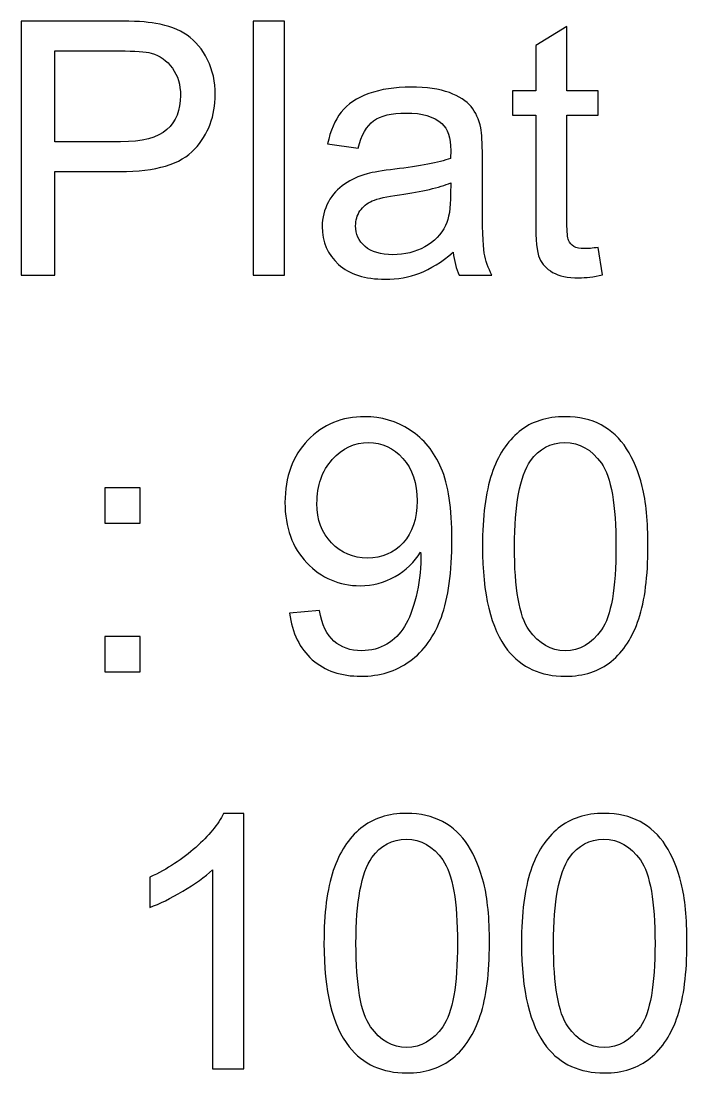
# Model space of a CAD drawing. Header units: millimetres. Extents: x -90 to 90, y -10 to 62.
# Drawn here: x 0.74 to 16.62, y 37.06 to 62.14 of the extents above; entities that cross this region are included whole.
import ezdxf

# ---------------------------------------------------------------- set-up
doc = ezdxf.new("R2010")
doc.units = ezdxf.units.MM
doc.header["$MEASUREMENT"] = 0
doc.layers.add('Layer 1', color=7, linetype='Continuous')

msp = doc.modelspace()

# ---------------------------------------------------------------- linework, layer by layer
at = {"layer": 'Layer 1', "color": 250}
for points, knots in [([(0.7426, 56.0777), (0.7426, 56.0777), (0.7426, 62.1399), (0.7426, 62.1399), (0.7426, 62.1399), (0.7426, 62.1399), (3.0315, 62.1399), (3.0315, 62.1399), (3.0315, 62.1399), (3.4336, 62.1399), (3.7413, 62.1201), (3.9543, 62.082), (3.9543, 62.082), (4.2521, 62.0326), (4.5019, 61.9381), (4.7036, 61.7998), (4.7036, 61.7998), (4.9054, 61.6601), (5.0677, 61.4653), (5.1905, 61.2156), (5.1905, 61.2156), (5.3132, 60.9658), (5.3739, 60.6906), (5.3739, 60.3901), (5.3739, 60.3901), (5.3739, 59.8764), (5.2102, 59.4404), (4.8814, 59.0848), (4.8814, 59.0848), (4.5541, 58.7278), (3.96, 58.55), (3.102, 58.55), (3.102, 58.55), (3.102, 58.55), (1.547, 58.55), (1.547, 58.55), (1.547, 58.55), (1.547, 58.55), (1.547, 56.0777), (1.547, 56.0777), (1.547, 56.0777), (1.547, 56.0777), (0.7426, 56.0777), (0.7426, 56.0777)], [0, 0, 0, 0, 0.0833333, 0.0833333, 0.0833333, 0.0833333, 0.1666667, 0.1666667, 0.1666667, 0.1666667, 0.25, 0.25, 0.25, 0.25, 0.3333333, 0.3333333, 0.3333333, 0.3333333, 0.4166667, 0.4166667, 0.4166667, 0.4166667, 0.5, 0.5, 0.5, 0.5, 0.5833333, 0.5833333, 0.5833333, 0.5833333, 0.6666667, 0.6666667, 0.6666667, 0.6666667, 0.75, 0.75, 0.75, 0.75, 0.8333333, 0.8333333, 0.8333333, 0.8333333, 1, 1, 1, 1]), ([(6.2799, 56.0777), (6.2799, 56.0777), (6.2799, 62.1399), (6.2799, 62.1399), (6.2799, 62.1399), (6.2799, 62.1399), (7.0249, 62.1399), (7.0249, 62.1399), (7.0249, 62.1399), (7.0249, 62.1399), (7.0249, 56.0777), (7.0249, 56.0777), (7.0249, 56.0777), (7.0249, 56.0777), (6.2799, 56.0777), (6.2799, 56.0777)], [0, 0, 0, 0, 0.2, 0.2, 0.2, 0.2, 0.4, 0.4, 0.4, 0.4, 0.6, 0.6, 0.6, 0.6, 1, 1, 1, 1]), ([(14.5038, 56.7423), (14.5038, 56.7423), (14.6054, 56.0848), (14.6054, 56.0848), (14.6054, 56.0848), (14.3966, 56.041), (14.2089, 56.0184), (14.0452, 56.0184), (14.0452, 56.0184), (13.7757, 56.0184), (13.5669, 56.0608), (13.4173, 56.1468), (13.4173, 56.1468), (13.2691, 56.2329), (13.1647, 56.3444), (13.104, 56.4841), (13.104, 56.4841), (13.0433, 56.6238), (13.0137, 56.9173), (13.0137, 57.3646), (13.0137, 57.3646), (13.0137, 57.3646), (13.0137, 59.8962), (13.0137, 59.8962), (13.0137, 59.8962), (13.0137, 59.8962), (12.4634, 59.8962), (12.4634, 59.8962), (12.4634, 59.8962), (12.4634, 59.8962), (12.4634, 60.4719), (12.4634, 60.4719), (12.4634, 60.4719), (12.4634, 60.4719), (13.0137, 60.4719), (13.0137, 60.4719), (13.0137, 60.4719), (13.0137, 60.4719), (13.0137, 61.5585), (13.0137, 61.5585), (13.0137, 61.5585), (13.0137, 61.5585), (13.7588, 62.0058), (13.7588, 62.0058), (13.7588, 62.0058), (13.7588, 62.0058), (13.7588, 60.4719), (13.7588, 60.4719), (13.7588, 60.4719), (13.7588, 60.4719), (14.5038, 60.4719), (14.5038, 60.4719), (14.5038, 60.4719), (14.5038, 60.4719), (14.5038, 59.8962), (14.5038, 59.8962), (14.5038, 59.8962), (14.5038, 59.8962), (13.7588, 59.8962), (13.7588, 59.8962), (13.7588, 59.8962), (13.7588, 59.8962), (13.7588, 57.3223), (13.7588, 57.3223), (13.7588, 57.3223), (13.7588, 57.1092), (13.7715, 56.9723), (13.7983, 56.9117), (13.7983, 56.9117), (13.8237, 56.851), (13.866, 56.803), (13.9253, 56.7663), (13.9253, 56.7663), (13.9846, 56.731), (14.0692, 56.7127), (14.1793, 56.7127), (14.1793, 56.7127), (14.2611, 56.7127), (14.3698, 56.7226), (14.5038, 56.7423)], [0, 0, 0, 0, 0.047619, 0.047619, 0.047619, 0.047619, 0.0952381, 0.0952381, 0.0952381, 0.0952381, 0.1428571, 0.1428571, 0.1428571, 0.1428571, 0.1904762, 0.1904762, 0.1904762, 0.1904762, 0.2380952, 0.2380952, 0.2380952, 0.2380952, 0.2857143, 0.2857143, 0.2857143, 0.2857143, 0.3333333, 0.3333333, 0.3333333, 0.3333333, 0.3809524, 0.3809524, 0.3809524, 0.3809524, 0.4285714, 0.4285714, 0.4285714, 0.4285714, 0.4761905, 0.4761905, 0.4761905, 0.4761905, 0.5238095, 0.5238095, 0.5238095, 0.5238095, 0.5714286, 0.5714286, 0.5714286, 0.5714286, 0.6190476, 0.6190476, 0.6190476, 0.6190476, 0.6666667, 0.6666667, 0.6666667, 0.6666667, 0.7142857, 0.7142857, 0.7142857, 0.7142857, 0.7619048, 0.7619048, 0.7619048, 0.7619048, 0.8095238, 0.8095238, 0.8095238, 0.8095238, 0.8571429, 0.8571429, 0.8571429, 0.8571429, 0.9047619, 0.9047619, 0.9047619, 0.9047619, 1, 1, 1, 1]), ([(1.547, 59.2612), (1.547, 59.2612), (3.1133, 59.2612), (3.1133, 59.2612), (3.1133, 59.2612), (3.6326, 59.2612), (3.9995, 59.3571), (4.2182, 59.5505), (4.2182, 59.5505), (4.4355, 59.7438), (4.5442, 60.0147), (4.5442, 60.3661), (4.5442, 60.3661), (4.5442, 60.6187), (4.4807, 60.836), (4.3523, 61.0166), (4.3523, 61.0166), (4.2239, 61.1972), (4.0545, 61.3172), (3.8457, 61.375), (3.8457, 61.375), (3.7102, 61.4103), (3.4604, 61.4287), (3.0978, 61.4287), (3.0978, 61.4287), (3.0978, 61.4287), (1.547, 61.4287), (1.547, 61.4287), (1.547, 61.4287), (1.547, 61.4287), (1.547, 59.2612), (1.547, 59.2612)], [0, 0, 0, 0, 0.1111111, 0.1111111, 0.1111111, 0.1111111, 0.2222222, 0.2222222, 0.2222222, 0.2222222, 0.3333333, 0.3333333, 0.3333333, 0.3333333, 0.4444444, 0.4444444, 0.4444444, 0.4444444, 0.5555556, 0.5555556, 0.5555556, 0.5555556, 0.6666667, 0.6666667, 0.6666667, 0.6666667, 0.7777778, 0.7777778, 0.7777778, 0.7777778, 1, 1, 1, 1]), ([(11.048, 56.628), (10.7714, 56.3924), (10.5047, 56.2273), (10.2493, 56.1299), (10.2493, 56.1299), (9.9939, 56.0325), (9.7202, 55.9846), (9.4266, 55.9846), (9.4266, 55.9846), (8.944, 55.9846), (8.5729, 56.1017), (8.3133, 56.3373), (8.3133, 56.3373), (8.0536, 56.5716), (7.9238, 56.8722), (7.9238, 57.2376), (7.9238, 57.2376), (7.9238, 57.4521), (7.9732, 57.6483), (8.0706, 57.8261), (8.0706, 57.8261), (8.1693, 58.0039), (8.2977, 58.145), (8.4558, 58.2522), (8.4558, 58.2522), (8.6152, 58.3595), (8.793, 58.4413), (8.992, 58.4964), (8.992, 58.4964), (9.1388, 58.5345), (9.3603, 58.5711), (9.6552, 58.6078), (9.6552, 58.6078), (10.2564, 58.6784), (10.7009, 58.7645), (10.9845, 58.8632), (10.9845, 58.8632), (10.9873, 58.9648), (10.9887, 59.0298), (10.9887, 59.0566), (10.9887, 59.0566), (10.9887, 59.3585), (10.9182, 59.5716), (10.7771, 59.6958), (10.7771, 59.6958), (10.5866, 59.8637), (10.3029, 59.947), (9.9276, 59.947), (9.9276, 59.947), (9.5762, 59.947), (9.3166, 59.8849), (9.1501, 59.7621), (9.1501, 59.7621), (8.9821, 59.6394), (8.8594, 59.422), (8.7789, 59.1088), (8.7789, 59.1088), (8.7789, 59.1088), (8.0508, 59.2104), (8.0508, 59.2104), (8.0508, 59.2104), (8.1171, 59.5222), (8.2258, 59.7748), (8.3782, 59.9667), (8.3782, 59.9667), (8.5306, 60.1586), (8.7507, 60.3054), (9.0386, 60.4098), (9.0386, 60.4098), (9.325, 60.5128), (9.6595, 60.5651), (10.0377, 60.5651), (10.0377, 60.5651), (10.413, 60.5651), (10.7192, 60.5213), (10.9549, 60.4324), (10.9549, 60.4324), (11.1891, 60.3435), (11.3627, 60.2334), (11.4728, 60.0994), (11.4728, 60.0994), (11.5828, 59.9653), (11.6604, 59.796), (11.7056, 59.5914), (11.7056, 59.5914), (11.7296, 59.4644), (11.7423, 59.2358), (11.7423, 58.907), (11.7423, 58.907), (11.7423, 58.907), (11.7423, 57.9192), (11.7423, 57.9192), (11.7423, 57.9192), (11.7423, 57.2292), (11.7578, 56.7931), (11.7888, 56.6083), (11.7888, 56.6083), (11.8185, 56.4234), (11.8806, 56.247), (11.9709, 56.0777), (11.9709, 56.0777), (11.9709, 56.0777), (11.1919, 56.0777), (11.1919, 56.0777), (11.1919, 56.0777), (11.1172, 56.2343), (11.0692, 56.4178), (11.048, 56.628)], [0, 0, 0, 0, 0.0357143, 0.0357143, 0.0357143, 0.0357143, 0.0714286, 0.0714286, 0.0714286, 0.0714286, 0.1071429, 0.1071429, 0.1071429, 0.1071429, 0.1428571, 0.1428571, 0.1428571, 0.1428571, 0.1785714, 0.1785714, 0.1785714, 0.1785714, 0.2142857, 0.2142857, 0.2142857, 0.2142857, 0.25, 0.25, 0.25, 0.25, 0.2857143, 0.2857143, 0.2857143, 0.2857143, 0.3214286, 0.3214286, 0.3214286, 0.3214286, 0.3571429, 0.3571429, 0.3571429, 0.3571429, 0.3928571, 0.3928571, 0.3928571, 0.3928571, 0.4285714, 0.4285714, 0.4285714, 0.4285714, 0.4642857, 0.4642857, 0.4642857, 0.4642857, 0.5, 0.5, 0.5, 0.5, 0.5357143, 0.5357143, 0.5357143, 0.5357143, 0.5714286, 0.5714286, 0.5714286, 0.5714286, 0.6071429, 0.6071429, 0.6071429, 0.6071429, 0.6428571, 0.6428571, 0.6428571, 0.6428571, 0.6785714, 0.6785714, 0.6785714, 0.6785714, 0.7142857, 0.7142857, 0.7142857, 0.7142857, 0.75, 0.75, 0.75, 0.75, 0.7857143, 0.7857143, 0.7857143, 0.7857143, 0.8214286, 0.8214286, 0.8214286, 0.8214286, 0.8571429, 0.8571429, 0.8571429, 0.8571429, 0.8928571, 0.8928571, 0.8928571, 0.8928571, 0.9285714, 0.9285714, 0.9285714, 0.9285714, 1, 1, 1, 1]), ([(10.9887, 58.279), (10.7178, 58.169), (10.3114, 58.0758), (9.7695, 57.9996), (9.7695, 57.9996), (9.4619, 57.9559), (9.2446, 57.9065), (9.1176, 57.8515), (9.1176, 57.8515), (8.9906, 57.7964), (8.8932, 57.716), (8.8241, 57.6116), (8.8241, 57.6116), (8.7549, 57.5058), (8.7197, 57.3886), (8.7197, 57.2588), (8.7197, 57.2588), (8.7197, 57.0627), (8.7945, 56.8976), (8.9454, 56.7663), (8.9454, 56.7663), (9.0964, 56.6351), (9.3166, 56.5688), (9.6059, 56.5688), (9.6059, 56.5688), (9.8923, 56.5688), (10.1477, 56.6309), (10.3721, 56.7564), (10.3721, 56.7564), (10.595, 56.8806), (10.7601, 57.0514), (10.8646, 57.2673), (10.8646, 57.2673), (10.945, 57.4352), (10.9845, 57.6821), (10.9845, 58.0081), (10.9845, 58.0081), (10.9845, 58.0081), (10.9887, 58.279), (10.9887, 58.279)], [0, 0, 0, 0, 0.0909091, 0.0909091, 0.0909091, 0.0909091, 0.1818182, 0.1818182, 0.1818182, 0.1818182, 0.2727273, 0.2727273, 0.2727273, 0.2727273, 0.3636364, 0.3636364, 0.3636364, 0.3636364, 0.4545455, 0.4545455, 0.4545455, 0.4545455, 0.5454545, 0.5454545, 0.5454545, 0.5454545, 0.6363636, 0.6363636, 0.6363636, 0.6363636, 0.7272727, 0.7272727, 0.7272727, 0.7272727, 0.8181818, 0.8181818, 0.8181818, 0.8181818, 1, 1, 1, 1]), ([(7.1463, 48.0245), (7.1463, 48.0245), (7.8575, 48.0837), (7.8575, 48.0837), (7.8575, 48.0837), (7.9181, 47.7479), (8.0339, 47.5052), (8.2046, 47.3542), (8.2046, 47.3542), (8.3754, 47.2032), (8.5941, 47.127), (8.8622, 47.127), (8.8622, 47.127), (9.0908, 47.127), (9.2912, 47.1792), (9.4647, 47.285), (9.4647, 47.285), (9.6383, 47.3895), (9.7794, 47.5292), (9.8881, 47.7056), (9.8881, 47.7056), (9.9967, 47.8805), (10.0884, 48.1176), (10.1632, 48.4154), (10.1632, 48.4154), (10.238, 48.7131), (10.2747, 49.0165), (10.2747, 49.3255), (10.2747, 49.3255), (10.2747, 49.358), (10.2733, 49.4088), (10.2705, 49.4751), (10.2705, 49.4751), (10.1223, 49.238), (9.9191, 49.0447), (9.6623, 48.898), (9.6623, 48.898), (9.4055, 48.7498), (9.1261, 48.6764), (8.8269, 48.6764), (8.8269, 48.6764), (8.326, 48.6764), (7.9026, 48.8584), (7.5555, 49.2225), (7.5555, 49.2225), (7.2098, 49.5852), (7.0362, 50.0649), (7.0362, 50.6604), (7.0362, 50.6604), (7.0362, 51.2757), (7.2168, 51.7696), (7.5795, 52.1449), (7.5795, 52.1449), (7.9407, 52.5189), (8.3937, 52.7066), (8.9398, 52.7066), (8.9398, 52.7066), (9.3321, 52.7066), (9.6919, 52.6007), (10.0193, 52.3876), (10.0193, 52.3876), (10.3453, 52.176), (10.5922, 51.874), (10.7615, 51.4803), (10.7615, 51.4803), (10.9309, 51.088), (11.0156, 50.5193), (11.0156, 49.7757), (11.0156, 49.7757), (11.0156, 49.001), (10.9323, 48.3843), (10.7644, 47.9257), (10.7644, 47.9257), (10.5964, 47.4657), (10.3453, 47.1171), (10.0137, 46.8772), (10.0137, 46.8772), (9.682, 46.6373), (9.294, 46.5174), (8.8481, 46.5174), (8.8481, 46.5174), (8.3739, 46.5174), (7.9873, 46.6486), (7.6867, 46.9125), (7.6867, 46.9125), (7.3876, 47.1764), (7.2069, 47.5475), (7.1463, 48.0245)], [0, 0, 0, 0, 0.0434783, 0.0434783, 0.0434783, 0.0434783, 0.0869565, 0.0869565, 0.0869565, 0.0869565, 0.1304348, 0.1304348, 0.1304348, 0.1304348, 0.173913, 0.173913, 0.173913, 0.173913, 0.2173913, 0.2173913, 0.2173913, 0.2173913, 0.2608696, 0.2608696, 0.2608696, 0.2608696, 0.3043478, 0.3043478, 0.3043478, 0.3043478, 0.3478261, 0.3478261, 0.3478261, 0.3478261, 0.3913043, 0.3913043, 0.3913043, 0.3913043, 0.4347826, 0.4347826, 0.4347826, 0.4347826, 0.4782609, 0.4782609, 0.4782609, 0.4782609, 0.5217391, 0.5217391, 0.5217391, 0.5217391, 0.5652174, 0.5652174, 0.5652174, 0.5652174, 0.6086957, 0.6086957, 0.6086957, 0.6086957, 0.6521739, 0.6521739, 0.6521739, 0.6521739, 0.6956522, 0.6956522, 0.6956522, 0.6956522, 0.7391304, 0.7391304, 0.7391304, 0.7391304, 0.7826087, 0.7826087, 0.7826087, 0.7826087, 0.826087, 0.826087, 0.826087, 0.826087, 0.8695652, 0.8695652, 0.8695652, 0.8695652, 0.9130435, 0.9130435, 0.9130435, 0.9130435, 1, 1, 1, 1]), ([(11.7451, 49.6106), (11.7451, 50.326), (11.8185, 50.9046), (11.9652, 51.342), (11.9652, 51.342), (12.1134, 51.7809), (12.3321, 52.1181), (12.6228, 52.3538), (12.6228, 52.3538), (12.9121, 52.5894), (13.2776, 52.7066), (13.7178, 52.7066), (13.7178, 52.7066), (14.0424, 52.7066), (14.3274, 52.6416), (14.5744, 52.5104), (14.5744, 52.5104), (14.8199, 52.3792), (15.0231, 52.1901), (15.1812, 51.9431), (15.1812, 51.9431), (15.3392, 51.6976), (15.4634, 51.397), (15.5537, 51.0429), (15.5537, 51.0429), (15.6454, 50.6887), (15.6906, 50.2103), (15.6906, 49.6106), (15.6906, 49.6106), (15.6906, 48.8994), (15.6172, 48.3236), (15.4719, 47.8862), (15.4719, 47.8862), (15.3265, 47.4473), (15.1078, 47.1101), (14.8171, 46.873), (14.8171, 46.873), (14.5278, 46.6359), (14.1609, 46.5174), (13.7178, 46.5174), (13.7178, 46.5174), (13.1351, 46.5174), (12.6764, 46.7248), (12.3434, 47.1411), (12.3434, 47.1411), (11.9441, 47.6491), (11.7451, 48.4718), (11.7451, 49.6106)], [0, 0, 0, 0, 0.0769231, 0.0769231, 0.0769231, 0.0769231, 0.1538462, 0.1538462, 0.1538462, 0.1538462, 0.2307692, 0.2307692, 0.2307692, 0.2307692, 0.3076923, 0.3076923, 0.3076923, 0.3076923, 0.3846154, 0.3846154, 0.3846154, 0.3846154, 0.4615385, 0.4615385, 0.4615385, 0.4615385, 0.5384615, 0.5384615, 0.5384615, 0.5384615, 0.6153846, 0.6153846, 0.6153846, 0.6153846, 0.6923077, 0.6923077, 0.6923077, 0.6923077, 0.7692308, 0.7692308, 0.7692308, 0.7692308, 0.8461538, 0.8461538, 0.8461538, 0.8461538, 1, 1, 1, 1]), ([(10.1858, 50.6985), (10.1858, 51.1247), (10.0729, 51.4634), (9.8471, 51.7131), (9.8471, 51.7131), (9.6228, 51.9629), (9.349, 52.0885), (9.0273, 52.0885), (9.0273, 52.0885), (8.6943, 52.0885), (8.4064, 51.9544), (8.1637, 51.6849), (8.1637, 51.6849), (7.9196, 51.4154), (7.7982, 51.0654), (7.7982, 50.6364), (7.7982, 50.6364), (7.7982, 50.2512), (7.9139, 49.9379), (8.1439, 49.6981), (8.1439, 49.6981), (8.3754, 49.4568), (8.6632, 49.3368), (9.0061, 49.3368), (9.0061, 49.3368), (9.3504, 49.3368), (9.6327, 49.4568), (9.8542, 49.6981), (9.8542, 49.6981), (10.0757, 49.9379), (10.1858, 50.2724), (10.1858, 50.6985)], [0, 0, 0, 0, 0.1111111, 0.1111111, 0.1111111, 0.1111111, 0.2222222, 0.2222222, 0.2222222, 0.2222222, 0.3333333, 0.3333333, 0.3333333, 0.3333333, 0.4444444, 0.4444444, 0.4444444, 0.4444444, 0.5555556, 0.5555556, 0.5555556, 0.5555556, 0.6666667, 0.6666667, 0.6666667, 0.6666667, 0.7777778, 0.7777778, 0.7777778, 0.7777778, 1, 1, 1, 1]), ([(12.5071, 49.6077), (12.5071, 48.6101), (12.6228, 47.9469), (12.8557, 47.6195), (12.8557, 47.6195), (13.0885, 47.2907), (13.3764, 47.127), (13.7178, 47.127), (13.7178, 47.127), (14.0593, 47.127), (14.3472, 47.2921), (14.58, 47.6209), (14.58, 47.6209), (14.8129, 47.9511), (14.9286, 48.6129), (14.9286, 49.6077), (14.9286, 49.6077), (14.9286, 50.6054), (14.8129, 51.2686), (14.58, 51.596), (14.58, 51.596), (14.3486, 51.9248), (14.0579, 52.0885), (13.7094, 52.0885), (13.7094, 52.0885), (13.3679, 52.0885), (13.0941, 51.9431), (12.8895, 51.6539), (12.8895, 51.6539), (12.6341, 51.2856), (12.5071, 50.6026), (12.5071, 49.6077)], [0, 0, 0, 0, 0.1111111, 0.1111111, 0.1111111, 0.1111111, 0.2222222, 0.2222222, 0.2222222, 0.2222222, 0.3333333, 0.3333333, 0.3333333, 0.3333333, 0.4444444, 0.4444444, 0.4444444, 0.4444444, 0.5555556, 0.5555556, 0.5555556, 0.5555556, 0.6666667, 0.6666667, 0.6666667, 0.6666667, 0.7777778, 0.7777778, 0.7777778, 0.7777778, 1, 1, 1, 1]), ([(2.738, 50.1665), (2.738, 50.1665), (2.738, 51.0132), (2.738, 51.0132), (2.738, 51.0132), (2.738, 51.0132), (3.5847, 51.0132), (3.5847, 51.0132), (3.5847, 51.0132), (3.5847, 51.0132), (3.5847, 50.1665), (3.5847, 50.1665), (3.5847, 50.1665), (3.5847, 50.1665), (2.738, 50.1665), (2.738, 50.1665)], [0, 0, 0, 0, 0.2, 0.2, 0.2, 0.2, 0.4, 0.4, 0.4, 0.4, 0.6, 0.6, 0.6, 0.6, 1, 1, 1, 1]), ([(2.738, 46.619), (2.738, 46.619), (2.738, 47.4657), (2.738, 47.4657), (2.738, 47.4657), (2.738, 47.4657), (3.5847, 47.4657), (3.5847, 47.4657), (3.5847, 47.4657), (3.5847, 47.4657), (3.5847, 46.619), (3.5847, 46.619), (3.5847, 46.619), (3.5847, 46.619), (2.738, 46.619), (2.738, 46.619)], [0, 0, 0, 0, 0.2, 0.2, 0.2, 0.2, 0.4, 0.4, 0.4, 0.4, 0.6, 0.6, 0.6, 0.6, 1, 1, 1, 1]), ([(6.0513, 37.1603), (6.0513, 37.1603), (5.3062, 37.1603), (5.3062, 37.1603), (5.3062, 37.1603), (5.3062, 37.1603), (5.3062, 41.9045), (5.3062, 41.9045), (5.3062, 41.9045), (5.127, 41.7323), (4.8914, 41.5616), (4.6007, 41.3908), (4.6007, 41.3908), (4.31, 41.2201), (4.0475, 41.0917), (3.8161, 41.007), (3.8161, 41.007), (3.8161, 41.007), (3.8161, 41.7267), (3.8161, 41.7267), (3.8161, 41.7267), (4.2324, 41.9214), (4.5965, 42.1585), (4.9083, 42.4379), (4.9083, 42.4379), (5.2202, 42.7159), (5.4417, 42.9854), (5.5715, 43.2479), (5.5715, 43.2479), (5.5715, 43.2479), (6.0513, 43.2479), (6.0513, 43.2479), (6.0513, 43.2479), (6.0513, 43.2479), (6.0513, 37.1603), (6.0513, 37.1603)], [0, 0, 0, 0, 0.1, 0.1, 0.1, 0.1, 0.2, 0.2, 0.2, 0.2, 0.3, 0.3, 0.3, 0.3, 0.4, 0.4, 0.4, 0.4, 0.5, 0.5, 0.5, 0.5, 0.6, 0.6, 0.6, 0.6, 0.7, 0.7, 0.7, 0.7, 0.8, 0.8, 0.8, 0.8, 1, 1, 1, 1]), ([(7.9662, 40.1519), (7.9662, 40.8673), (8.0396, 41.4459), (8.1863, 41.8833), (8.1863, 41.8833), (8.3345, 42.3222), (8.5532, 42.6594), (8.8439, 42.8951), (8.8439, 42.8951), (9.1332, 43.1307), (9.4987, 43.2479), (9.9389, 43.2479), (9.9389, 43.2479), (10.2635, 43.2479), (10.5485, 43.1829), (10.7955, 43.0517), (10.7955, 43.0517), (11.041, 42.9205), (11.2442, 42.7314), (11.4023, 42.4844), (11.4023, 42.4844), (11.5603, 42.2389), (11.6845, 41.9383), (11.7748, 41.5842), (11.7748, 41.5842), (11.8665, 41.23), (11.9117, 40.7516), (11.9117, 40.1519), (11.9117, 40.1519), (11.9117, 39.4407), (11.8383, 38.8649), (11.693, 38.4275), (11.693, 38.4275), (11.5476, 37.9886), (11.3289, 37.6514), (11.0382, 37.4143), (11.0382, 37.4143), (10.7489, 37.1772), (10.382, 37.0587), (9.9389, 37.0587), (9.9389, 37.0587), (9.3562, 37.0587), (8.8975, 37.2661), (8.5645, 37.6824), (8.5645, 37.6824), (8.1652, 38.1904), (7.9662, 39.0131), (7.9662, 40.1519)], [0, 0, 0, 0, 0.0769231, 0.0769231, 0.0769231, 0.0769231, 0.1538462, 0.1538462, 0.1538462, 0.1538462, 0.2307692, 0.2307692, 0.2307692, 0.2307692, 0.3076923, 0.3076923, 0.3076923, 0.3076923, 0.3846154, 0.3846154, 0.3846154, 0.3846154, 0.4615385, 0.4615385, 0.4615385, 0.4615385, 0.5384615, 0.5384615, 0.5384615, 0.5384615, 0.6153846, 0.6153846, 0.6153846, 0.6153846, 0.6923077, 0.6923077, 0.6923077, 0.6923077, 0.7692308, 0.7692308, 0.7692308, 0.7692308, 0.8461538, 0.8461538, 0.8461538, 0.8461538, 1, 1, 1, 1]), ([(12.6751, 40.1519), (12.6751, 40.8673), (12.7485, 41.4459), (12.8952, 41.8833), (12.8952, 41.8833), (13.0434, 42.3222), (13.2621, 42.6594), (13.5528, 42.8951), (13.5528, 42.8951), (13.8421, 43.1307), (14.2076, 43.2479), (14.6478, 43.2479), (14.6478, 43.2479), (14.9724, 43.2479), (15.2574, 43.1829), (15.5044, 43.0517), (15.5044, 43.0517), (15.7499, 42.9205), (15.9531, 42.7314), (16.1112, 42.4844), (16.1112, 42.4844), (16.2692, 42.2389), (16.3934, 41.9383), (16.4837, 41.5842), (16.4837, 41.5842), (16.5754, 41.23), (16.6206, 40.7516), (16.6206, 40.1519), (16.6206, 40.1519), (16.6206, 39.4407), (16.5472, 38.8649), (16.4019, 38.4275), (16.4019, 38.4275), (16.2565, 37.9886), (16.0378, 37.6514), (15.7471, 37.4143), (15.7471, 37.4143), (15.4578, 37.1772), (15.0909, 37.0587), (14.6478, 37.0587), (14.6478, 37.0587), (14.0651, 37.0587), (13.6064, 37.2661), (13.2734, 37.6824), (13.2734, 37.6824), (12.8741, 38.1904), (12.6751, 39.0131), (12.6751, 40.1519)], [0, 0, 0, 0, 0.0769231, 0.0769231, 0.0769231, 0.0769231, 0.1538462, 0.1538462, 0.1538462, 0.1538462, 0.2307692, 0.2307692, 0.2307692, 0.2307692, 0.3076923, 0.3076923, 0.3076923, 0.3076923, 0.3846154, 0.3846154, 0.3846154, 0.3846154, 0.4615385, 0.4615385, 0.4615385, 0.4615385, 0.5384615, 0.5384615, 0.5384615, 0.5384615, 0.6153846, 0.6153846, 0.6153846, 0.6153846, 0.6923077, 0.6923077, 0.6923077, 0.6923077, 0.7692308, 0.7692308, 0.7692308, 0.7692308, 0.8461538, 0.8461538, 0.8461538, 0.8461538, 1, 1, 1, 1]), ([(8.7282, 40.149), (8.7282, 39.1514), (8.8439, 38.4882), (9.0768, 38.1608), (9.0768, 38.1608), (9.3096, 37.832), (9.5975, 37.6683), (9.9389, 37.6683), (9.9389, 37.6683), (10.2804, 37.6683), (10.5683, 37.8334), (10.8011, 38.1622), (10.8011, 38.1622), (11.034, 38.4924), (11.1497, 39.1542), (11.1497, 40.149), (11.1497, 40.149), (11.1497, 41.1467), (11.034, 41.8099), (10.8011, 42.1373), (10.8011, 42.1373), (10.5697, 42.4661), (10.279, 42.6298), (9.9305, 42.6298), (9.9305, 42.6298), (9.589, 42.6298), (9.3152, 42.4844), (9.1106, 42.1952), (9.1106, 42.1952), (8.8552, 41.8269), (8.7282, 41.1439), (8.7282, 40.149)], [0, 0, 0, 0, 0.1111111, 0.1111111, 0.1111111, 0.1111111, 0.2222222, 0.2222222, 0.2222222, 0.2222222, 0.3333333, 0.3333333, 0.3333333, 0.3333333, 0.4444444, 0.4444444, 0.4444444, 0.4444444, 0.5555556, 0.5555556, 0.5555556, 0.5555556, 0.6666667, 0.6666667, 0.6666667, 0.6666667, 0.7777778, 0.7777778, 0.7777778, 0.7777778, 1, 1, 1, 1]), ([(13.4371, 40.149), (13.4371, 39.1514), (13.5528, 38.4882), (13.7857, 38.1608), (13.7857, 38.1608), (14.0185, 37.832), (14.3064, 37.6683), (14.6478, 37.6683), (14.6478, 37.6683), (14.9893, 37.6683), (15.2772, 37.8334), (15.51, 38.1622), (15.51, 38.1622), (15.7429, 38.4924), (15.8586, 39.1542), (15.8586, 40.149), (15.8586, 40.149), (15.8586, 41.1467), (15.7429, 41.8099), (15.51, 42.1373), (15.51, 42.1373), (15.2786, 42.4661), (14.9879, 42.6298), (14.6394, 42.6298), (14.6394, 42.6298), (14.2979, 42.6298), (14.0241, 42.4844), (13.8195, 42.1952), (13.8195, 42.1952), (13.5641, 41.8269), (13.4371, 41.1439), (13.4371, 40.149)], [0, 0, 0, 0, 0.1111111, 0.1111111, 0.1111111, 0.1111111, 0.2222222, 0.2222222, 0.2222222, 0.2222222, 0.3333333, 0.3333333, 0.3333333, 0.3333333, 0.4444444, 0.4444444, 0.4444444, 0.4444444, 0.5555556, 0.5555556, 0.5555556, 0.5555556, 0.6666667, 0.6666667, 0.6666667, 0.6666667, 0.7777778, 0.7777778, 0.7777778, 0.7777778, 1, 1, 1, 1])]:
    msp.add_open_spline(points, degree=3, knots=knots, dxfattribs=at)

doc.saveas('drawing.dxf')
